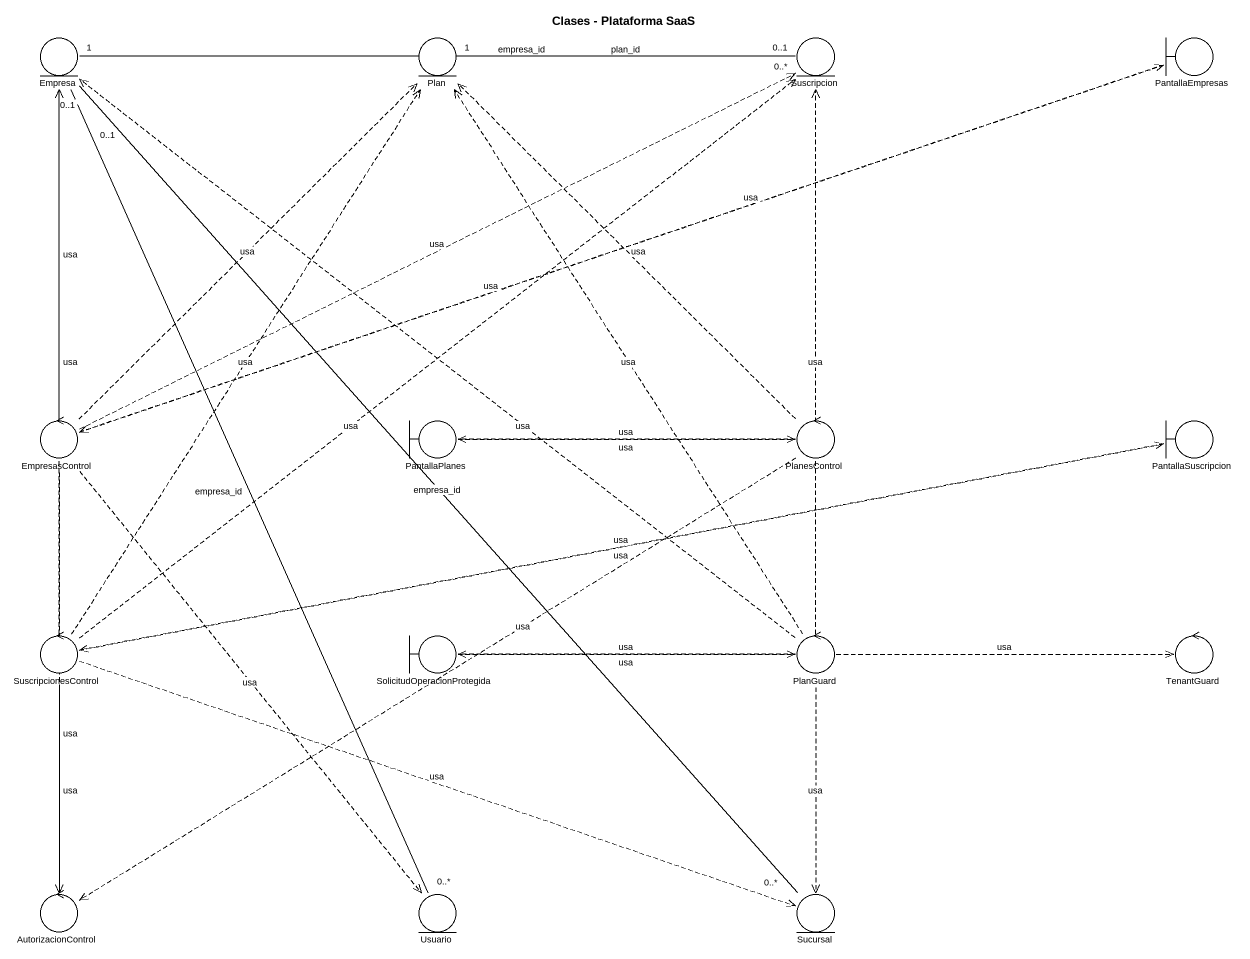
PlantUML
@startuml
title Clases - Plataforma SaaS
entity Empresa
entity Plan
entity Suscripcion
boundary PantallaEmpresas
control EmpresasControl
boundary PantallaPlanes
control PlanesControl
boundary PantallaSuscripcion
control SuscripcionesControl
boundary SolicitudOperacionProtegida
control PlanGuard
control TenantGuard
control AutorizacionControl
entity Usuario
entity Sucursal
Suscripcion "0..1" -left- "1" Empresa : empresa_id
Suscripcion "0..*" -left- "1" Plan : plan_id
PantallaEmpresas .left.> EmpresasControl : usa
EmpresasControl .up.> Empresa : usa
EmpresasControl .up.> Plan : usa
EmpresasControl .right.> Suscripcion : usa
EmpresasControl .right.> PantallaEmpresas : usa
EmpresasControl ..> AutorizacionControl : usa
EmpresasControl ..> Usuario : usa
PantallaPlanes .right.> PlanesControl : usa
PlanesControl .up.> Plan : usa
PlanesControl .left.> PantallaPlanes : usa
PlanesControl ..> AutorizacionControl : usa
PantallaSuscripcion .left.> SuscripcionesControl : usa
SuscripcionesControl .up.> Empresa : usa
SuscripcionesControl .up.> Plan : usa
SuscripcionesControl .up.> Suscripcion : usa
SuscripcionesControl .right.> PantallaSuscripcion : usa
SuscripcionesControl ..> AutorizacionControl : usa
SuscripcionesControl .right.> Sucursal : usa
SolicitudOperacionProtegida .right.> PlanGuard : usa
PlanGuard .up.> Empresa : usa
PlanGuard .up.> Plan : usa
PlanGuard .up.> Suscripcion : usa
PlanGuard .left.> SolicitudOperacionProtegida : usa
PlanGuard .right.> TenantGuard : usa
PlanGuard ..> Sucursal : usa
Usuario "0..*" -up- "0..1" Empresa : empresa_id
Sucursal "0..*" -up- "0..1" Empresa : empresa_id
@enduml
